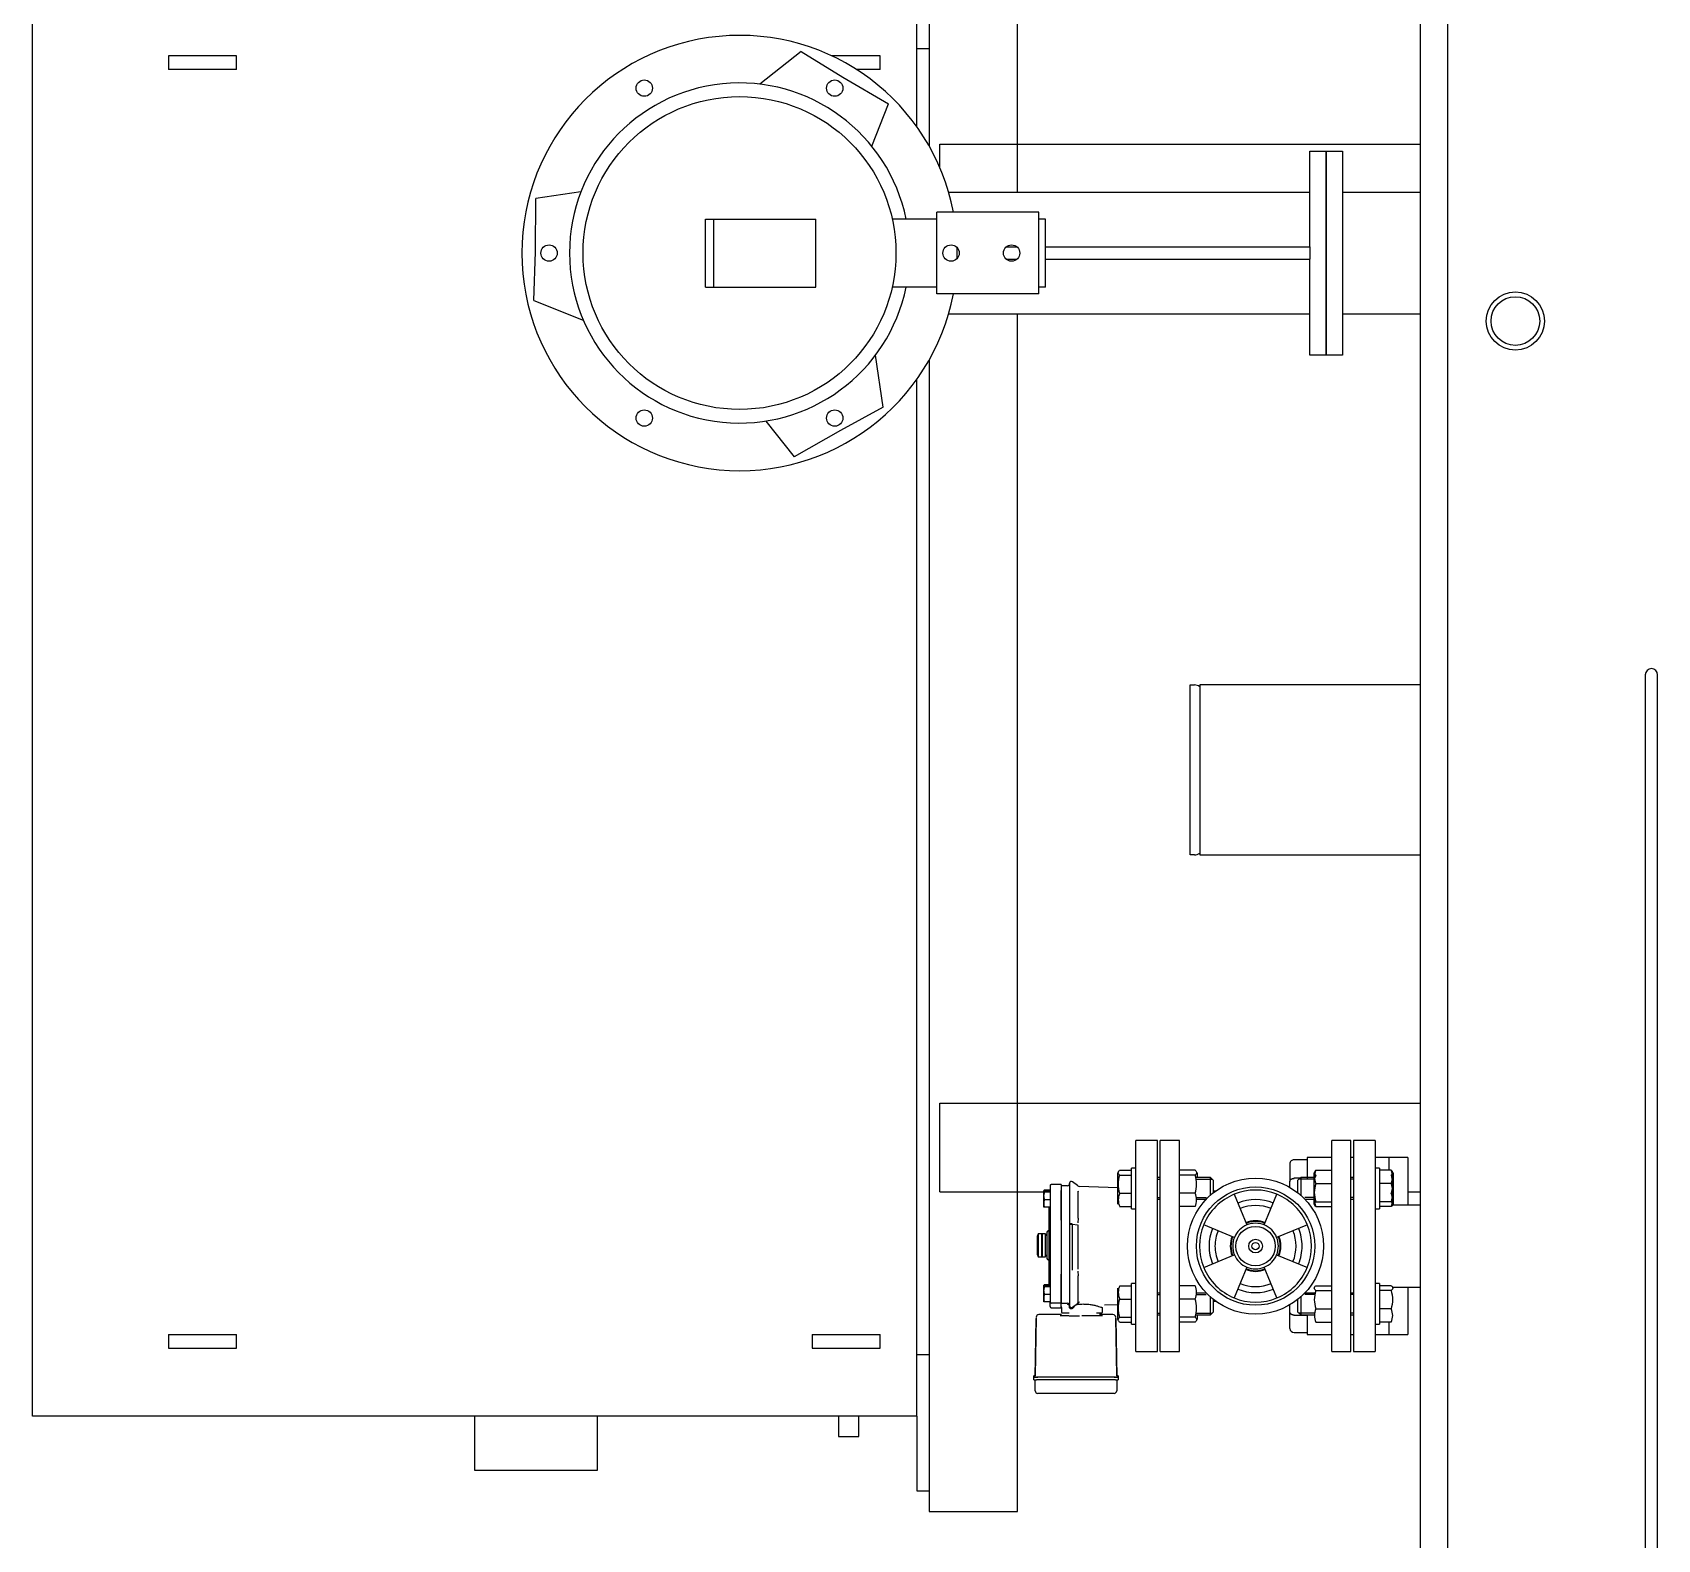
# Model space of a CAD drawing. Header units: millimetres. Extents: x 89978 to 501025, y -351975 to 835730.
# Drawn here: x 136623 to 137818, y -212122 to -211014 of the extents above; entities that cross this region are included whole.
import ezdxf

# ---------------------------------------------------------------- set-up
doc = ezdxf.new("R2010")
doc.units = ezdxf.units.MM
doc.header["$LTSCALE"] = 150
doc.layers.add('------00 Switch Gear_154kV', color=4, linetype='Continuous')

# ---------------------------------------------------------------- blocks, each defined once
blk = doc.blocks.new('X-1F-PLAN$0$top tr')
at = {"layer": '------00 Switch Gear_154kV', "linetype": 'Continuous'}
for p, q in [((324236, 113307.9), (324236, 115187.9)), ((324216, 113327.9), (324216, 115167.9)), ((324061.5, 115018.9), (324061.5, 113836.9)), ((324070.5, 113836.9), (324070.5, 115018.9)), ((324597, 114442.9), (324532, 114442.9)), ((324532, 114442.9), (324532, 113562.5)), ((324597, 113596.7), (324597, 114442.9)), ((324606, 114427.9), (324597, 114427.9)), ((324606, 114402.9), (324606, 114427.9)), ((324841, 114372.9), (324841, 114412.9)), ((324841, 114412.9), (324931, 114412.9)), ((324931, 114412.9), (324931, 114372.9)), ((324606, 114372.9), (324606, 114402.9)), ((324663.5, 114387.9), (324648.5, 114387.9)), ((324648.5, 114387.9), (324648.5, 114372.9)), ((324663.5, 114372.9), (324663.5, 114387.9)), ((324606, 114372.9), (324606, 113610.8)), ((324606, 114372.9), (325256, 114372.9)), ((325256, 114372.9), (325256, 113322.9)), ((324459, 114346.3), (324459, 114354.2)), ((324461, 114356.2), (324517, 114356.2)), ((324519, 114354.2), (324519, 114346.3)), ((324458, 114344.3), (324458, 114346.3)), ((324458, 114343.3), (324458, 114344.3)), ((324459, 114343.3), (324459, 114344.2)), ((324459.8, 114301.2), (324459, 114344.2)), ((324459, 114343.3), (324459.8, 114300.3)), ((324460, 114346.3), (324518, 114346.3)), ((324460, 114344.3), (324518, 114344.3)), ((324461, 114344.3), (324517, 114344.3)), ((324519, 114344.2), (324518.3, 114301.2)), ((324518.3, 114300.3), (324519, 114343.3)), ((324519, 114344.2), (324519, 114343.3)), ((324520, 114346.3), (324520, 114344.3)), ((324520, 114344.3), (324520, 114343.3)), ((324597, 114327.9), (324606, 114327.9)), ((324269, 114170.4), (324269, 114325.4)), ((324285, 114325.4), (324269, 114325.4)), ((324285, 114170.4), (324285, 114325.4)), ((324287, 114325.4), (324287, 114170.4)), ((324301, 114325.4), (324287, 114325.4)), ((324301, 114325.4), (324301, 114170.4)), ((324413, 114325.4), (324413, 114170.4)), ((324427, 114325.4), (324413, 114325.4)), ((324427, 114325.4), (324427, 114170.4)), ((324429, 114325.4), (324429, 114170.4)), ((324445, 114325.4), (324429, 114325.4)), ((324445, 114325.4), (324445, 114170.4)), ((324683, 114322.9), (324633, 114322.9)), ((324633, 114322.9), (324633, 114312.9)), ((324683, 114312.9), (324683, 114322.9)), ((325156, 114322.9), (325106, 114322.9)), ((325106, 114322.9), (325106, 114312.9)), ((325156, 114312.9), (325156, 114322.9)), ((324245, 114278.2), (324245, 114312.9)), ((324259, 114312.9), (324245, 114312.9)), ((324257.2, 114303.8), (324265.8, 114303.8)), ((324259, 114303.8), (324259, 114312.9)), ((324269, 114312.9), (324259, 114312.9)), ((324259, 114303.8), (324259, 114312.9)), ((324265.8, 114275.4), (324265.8, 114305.4)), ((324269, 114305.4), (324265.8, 114305.4)), ((324287, 114312.9), (324285, 114312.9)), ((324319, 114312.9), (324301, 114312.9)), ((324312.7, 114303.8), (324301, 114303.8)), ((324319, 114298.9), (324319, 114312.9)), ((324328.7, 114311.4), (324319, 114311.4)), ((324331.7, 114308.4), (324331.7, 114296.4)), ((324400, 114298.4), (324400, 114301.9)), ((324401.4, 114303.8), (324413, 114303.8)), ((324448.2, 114305.4), (324445, 114305.4)), ((324448.2, 114305.4), (324448.2, 114275.4)), ((324456.9, 114303.8), (324448.2, 114303.8)), ((324458.2, 114301.9), (324458.2, 114278.9)), ((324683, 114312.9), (324633, 114312.9)), ((325156, 114312.9), (325106, 114312.9)), ((324257.2, 114294), (324265.8, 114294)), ((324287, 114298.4), (324285, 114298.4)), ((324285, 114297.1), (324287, 114297.1)), ((324312.7, 114294), (324301, 114294)), ((324323.8, 114298.4), (324313.5, 114298.4)), ((324313.5, 114297.1), (324325.1, 114297.1)), ((324323.8, 114285.3), (324323.8, 114298.4)), ((324325.8, 114296.4), (324323.8, 114298.4)), ((324325.8, 114296.4), (324325.8, 114287)), ((324331.7, 114296.4), (324331.7, 114291.1)), ((324390.2, 114298.4), (324388.2, 114296.4)), ((324388.2, 114287), (324388.2, 114296.4)), ((324401.1, 114297.1), (324389, 114297.1)), ((324390.2, 114298.4), (324390.2, 114285.3)), ((324401.1, 114298.4), (324390.2, 114298.4)), ((324401.4, 114300.2), (324413, 114300.2)), ((324429, 114298.4), (324427, 114298.4)), ((324429, 114297.1), (324427, 114297.1)), ((324456.9, 114300.2), (324448.2, 114300.2)), ((324468, 114291.2), (324458.2, 114290.9)), ((324461.8, 114298.3), (324471.8, 114298.3)), ((324469.6, 114296.8), (324469.6, 114293.1)), ((324487.9, 114290.2), (324487.7, 114290)), ((324491.6, 114292.8), (324487.9, 114290)), ((324489, 114291.2), (324487.9, 114290.2)), ((324489, 114291.2), (324491.6, 114293.7)), ((324493.7, 114291.5), (324493.7, 114292.9)), ((324493.7, 114283.6), (324493.7, 114291.7)), ((324500, 114289.8), (324495.2, 114289.8)), ((324499.6, 114293.6), (324499.6, 114296.8)), ((324499.7, 114298.3), (324516.3, 114298.3)), ((324500, 114293.2), (324500, 114290)), ((324507.2, 114293.2), (324500, 114293.2)), ((324500, 114289.8), (324500, 114290)), ((324500, 114289.8), (324500, 114283.6)), ((324500, 114289.8), (324507.2, 114289.8)), ((324500, 114283.6), (324500, 114289.8)), ((324507.9, 114292.4), (324507.9, 114289.3)), ((324256.5, 114278.2), (324236, 114278.2)), ((324257.2, 114280.6), (324265.8, 114280.6)), ((324285, 114283.6), (324287, 114283.6)), ((324285, 114282.4), (324287, 114282.4)), ((324312.7, 114280.6), (324301, 114280.6)), ((324313, 114283.6), (324320.8, 114283.6)), ((324313, 114282.4), (324320.8, 114282.4)), ((324341.3, 114286), (324350.6, 114263.5)), ((324363.5, 114263.5), (324372.8, 114286)), ((324388.2, 114288.4), (324386.5, 114288.4)), ((324400.6, 114283.6), (324393.3, 114283.6)), ((324393.3, 114282.4), (324400.6, 114282.4)), ((324401.4, 114286.8), (324413, 114286.8)), ((324429, 114283.6), (324427, 114283.6)), ((324427, 114282.4), (324429, 114282.4)), ((324456.9, 114286.8), (324448.2, 114286.8)), ((324486.7, 114289.1), (324486.6, 114289)), ((324487.3, 114288.7), (324487.3, 114283.6)), ((324487.3, 114283.6), (324487.3, 114269.8)), ((324493.7, 114265.9), (324493.7, 114283.6)), ((324500, 114283.6), (324500, 114268.5)), ((324500, 114268.5), (324500, 114283.6)), ((324507.9, 114289), (324507.9, 114289.3)), ((324507.9, 114289), (324507.9, 114289)), ((324507.9, 114289), (324512.2, 114289)), ((324507.9, 114287.4), (324507.9, 114289)), ((324507.9, 114283.4), (324507.9, 114288.9)), ((324507.9, 114285.1), (324507.9, 114287.4)), ((324507.9, 114283.5), (324507.9, 114285.1)), ((324507.9, 114283.5), (324512.2, 114283.5)), ((324507.9, 114282.2), (324507.9, 114283.5)), ((324507.9, 114268.5), (324507.9, 114282.2)), ((324512.7, 114288.9), (324512.7, 114286.2)), ((324512.7, 114286.2), (324512.7, 114280.7)), ((324512.7, 114280.7), (324512.7, 114277.8)), ((324257.2, 114277), (324265.8, 114277)), ((324265.8, 114275.4), (324269, 114275.4)), ((324312.7, 114277), (324301, 114277)), ((324401.4, 114277), (324413, 114277)), ((324445, 114275.4), (324448.2, 114275.4)), ((324456.9, 114277), (324448.2, 114277)), ((324487.6, 114266.4), (324487.3, 114269.8)), ((324493.7, 114265.2), (324493.7, 114265.9)), ((324500, 114266.1), (324500, 114268.5)), ((324500, 114231.3), (324500, 114266.1)), ((324507.9, 114277.8), (324512.2, 114277.8)), ((324507.9, 114277.7), (324512.2, 114277.7)), ((324507.9, 114265.7), (324507.9, 114268.5)), ((324508.7, 114277.7), (324508.7, 114219.4)), ((324508.7, 114276.6), (324512.2, 114276.6)), ((324508.7, 114276.5), (324512.2, 114276.5)), ((324512.7, 114277.8), (324512.7, 114276.6)), ((324341.5, 114254.4), (324318.9, 114263.7)), ((324395.1, 114263.7), (324372.6, 114254.4)), ((324487.7, 114232.4), (324487.7, 114264.9)), ((324491.6, 114265.6), (324491.6, 114231.8)), ((324493.7, 114232.2), (324493.7, 114265.2)), ((324507.9, 114231.6), (324507.9, 114265.7)), ((324510.5, 114238.3), (324510.5, 114256.4)), ((324511.5, 114255.9), (324511.5, 114238.9)), ((324513.9, 114255.9), (324511.5, 114255.9)), ((324513.9, 114238.9), (324513.9, 114255.9)), ((324514.1, 114255.4), (324513.9, 114255.4)), ((324514.1, 114255.9), (324514.1, 114238.9)), ((324516.9, 114255.9), (324514.1, 114255.9)), ((324516.9, 114238.9), (324516.9, 114255.9)), ((324517.3, 114254.4), (324516.9, 114255.9)), ((324517.3, 114254.4), (324517.3, 114240.4)), ((324318.9, 114232.2), (324341.5, 114241.5)), ((324350.6, 114232.4), (324341.3, 114209.8)), ((324372.8, 114209.8), (324363.5, 114232.4)), ((324372.6, 114241.5), (324395.1, 114232.2)), ((324487.3, 114227.5), (324487.6, 114230.9)), ((324491.6, 114231.8), (324487.9, 114232.3)), ((324493.7, 114231.5), (324493.7, 114232.2)), ((324493.7, 114213.8), (324493.7, 114231.5)), ((324500, 114228.8), (324500, 114231.3)), ((324507.9, 114228.8), (324507.9, 114231.6)), ((324511.5, 114238.9), (324513.9, 114238.9)), ((324513.9, 114239.4), (324514.1, 114239.4)), ((324514.1, 114238.9), (324516.9, 114238.9)), ((324516.9, 114238.9), (324517.3, 114240.4)), ((324257.2, 114218.9), (324265.8, 114218.9)), ((324265.8, 114190.5), (324265.8, 114220.5)), ((324269, 114220.5), (324265.8, 114220.5)), ((324312.7, 114218.9), (324301, 114218.9)), ((324401.4, 114218.9), (324413, 114218.9)), ((324448.2, 114220.5), (324445, 114220.5)), ((324448.2, 114220.5), (324448.2, 114190.5)), ((324456.9, 114218.9), (324448.2, 114218.9)), ((324487.3, 114227.5), (324487.3, 114213.7)), ((324500, 114228.8), (324500, 114213.7)), ((324500, 114213.7), (324500, 114228.8)), ((324507.9, 114215.1), (324507.9, 114228.8)), ((324507.9, 114219.4), (324512.2, 114219.4)), ((324512.7, 114219.3), (324512.7, 114216.6)), ((324236, 114217.7), (324256.9, 114217.7)), ((324245, 114207.9), (324236, 114207.9)), ((324245, 114182.9), (324245, 114217.7)), ((324255.8, 114194), (324255.8, 114217)), ((324257.2, 114215.3), (324265.8, 114215.3)), ((324287, 114213.5), (324285, 114213.5)), ((324285, 114212.3), (324287, 114212.3)), ((324312.7, 114215.3), (324301, 114215.3)), ((324314, 114217), (324314, 114194)), ((324320.8, 114213.5), (324314, 114213.5)), ((324314, 114212.3), (324320.8, 114212.3)), ((324323.8, 114197.5), (324323.8, 114210.6)), ((324325.8, 114208.9), (324325.8, 114199.5)), ((324386.5, 114207.5), (324388.2, 114207.5)), ((324388.2, 114199.5), (324388.2, 114208.9)), ((324390.2, 114210.6), (324390.2, 114197.5)), ((324400.6, 114213.5), (324393.3, 114213.5)), ((324400.6, 114212.3), (324393.3, 114212.3)), ((324401.4, 114209.1), (324413, 114209.1)), ((324429, 114213.5), (324427, 114213.5)), ((324429, 114212.3), (324427, 114212.3)), ((324456.9, 114209.1), (324448.2, 114209.1)), ((324458.2, 114217), (324458.2, 114194)), ((324487.3, 114213.7), (324487.3, 114208.4)), ((324487.3, 114208.4), (324487.3, 114208.1)), ((324487.6, 114207.3), (324487.3, 114208.1)), ((324493.7, 114205.4), (324493.7, 114213.8)), ((324500, 114213.7), (324500, 114207.3)), ((324500, 114207.3), (324500, 114213.7)), ((324500, 114207.3), (324500, 114207)), ((324500, 114207), (324500, 114207.3)), ((324500, 114206.5), (324500, 114207)), ((324500, 114202.7), (324500, 114206.5)), ((324507.9, 114213.9), (324507.9, 114215.1)), ((324507.9, 114208.2), (324507.9, 114213.9)), ((324507.9, 114213.9), (324512.2, 114213.9)), ((324507.9, 114212.2), (324507.9, 114213.9)), ((324507.9, 114209.9), (324507.9, 114212.2)), ((324507.9, 114208.3), (324507.9, 114209.8)), ((324507.9, 114208.3), (324512.2, 114208.3)), ((324507.9, 114208.2), (324507.9, 114208.3)), ((324507.9, 114208.1), (324507.9, 114208.2)), ((324507.9, 114207.8), (324507.9, 114208.1)), ((324507.9, 114208.1), (324512.2, 114208.1)), ((324507.9, 114207.2), (324507.9, 114207.8)), ((324507.9, 114203.5), (324507.9, 114207.2)), ((324507.9, 114207), (324512.2, 114207)), ((324507.9, 114206.9), (324512.2, 114206.9)), ((324512.7, 114216.6), (324512.7, 114211.1)), ((324512.7, 114211.1), (324512.7, 114208.2)), ((324512.7, 114208.2), (324512.7, 114207)), ((324589, 114207.9), (324512.7, 114207.9)), ((324589, 114207.9), (324589, 114142.9)), ((324257.2, 114201.9), (324265.8, 114201.9)), ((324285, 114198.7), (324287, 114198.7)), ((324285, 114197.5), (324287, 114197.5)), ((324312.7, 114201.9), (324301, 114201.9)), ((324314, 114198.7), (324325.1, 114198.7)), ((324314, 114197.5), (324323.8, 114197.5)), ((324319, 114182.9), (324319, 114197.9)), ((324323.8, 114197.5), (324325.8, 114199.5)), ((324331.7, 114204.8), (324331.7, 114200.4)), ((324331.7, 114187.5), (324331.7, 114200.4)), ((324388.2, 114199.5), (324390.2, 114197.5)), ((324401.1, 114198.7), (324389, 114198.7)), ((324390.2, 114197.5), (324401.1, 114197.5)), ((324400, 114194), (324400, 114197.5)), ((324401.4, 114195.7), (324413, 114195.7)), ((324429, 114198.7), (324427, 114198.7)), ((324427, 114197.5), (324429, 114197.5)), ((324456.9, 114195.7), (324448.2, 114195.7)), ((324458.2, 114205), (324486.7, 114204)), ((324487.9, 114203.4), (324491.6, 114200.6)), ((324493.7, 114205.1), (324493.7, 114205.4)), ((324493.7, 114204.9), (324493.7, 114205.1)), ((324493.7, 114201.6), (324493.7, 114204.9)), ((324495.2, 114203.5), (324500, 114203.5)), ((324500, 114202.7), (324507.2, 114202.7)), ((324245, 114182.9), (324259, 114182.9)), ((324257.2, 114192.1), (324265.8, 114192.1)), ((324259, 114182.9), (324259, 114192.1)), ((324259, 114182.9), (324259, 114192.1)), ((324259, 114182.9), (324269, 114182.9)), ((324265.8, 114190.5), (324269, 114190.5)), ((324285, 114182.9), (324287, 114182.9)), ((324312.7, 114192.1), (324301, 114192.1)), ((324301, 114182.9), (324319, 114182.9)), ((324319, 114184.4), (324328.7, 114184.4)), ((324401.4, 114192.1), (324413, 114192.1)), ((324445, 114190.5), (324448.2, 114190.5)), ((324456.9, 114192.1), (324448.2, 114192.1)), ((324269, 114170.4), (324285, 114170.4)), ((324287, 114170.4), (324301, 114170.4)), ((324413, 114170.4), (324427, 114170.4)), ((324429, 114170.4), (324445, 114170.4)), ((324589, 114142.9), (324236, 114142.9)), ((324398, 113960.4), (324236, 113960.4)), ((324398, 113835.4), (324398, 113960.4)), ((324401.8, 113960.4), (324405, 113960.4)), ((324405, 113960.4), (324405, 113835.4)), ((324061.5, 113836.9), (324061.5, 113827.9)), ((324070.5, 113827.9), (324070.5, 113836.9)), ((324236, 113835.4), (324398, 113835.4)), ((324405, 113835.4), (324401.8, 113835.4)), ((324662.2, 113648.4), (324696.2, 113667.7)), ((324717, 113641.4), (324696.2, 113667.7)), ((324630.6, 113631.3), (324662.2, 113648.4)), ((324630.6, 113631.3), (324636.3, 113592.9)), ((324293, 113592.9), (324305, 113592.9)), ((324293, 113574.9), (324293, 113592.9)), ((324305, 113592.9), (324305, 113574.9)), ((324305, 113574.9), (324305, 113592.9)), ((324305, 113592.9), (324317, 113592.9)), ((324317, 113592.9), (324317, 113574.9)), ((324293, 113460.9), (324293, 113574.9)), ((324305, 113460.9), (324305, 113574.9)), ((324305, 113574.9), (324305, 113460.9)), ((324317, 113574.9), (324317, 113522.4)), ((324293, 113562.5), (324236, 113562.5)), ((324582.7, 113562.5), (324317, 113562.5)), ((324887.4, 113552.8), (324851.3, 113567.2)), ((324887.4, 113552.8), (324886.3, 113516.9)), ((324511.3, 113542.9), (324511.3, 113492.9)), ((324511.3, 113542.9), (324516.3, 113542.9)), ((324516.3, 113547.9), (324516.3, 113487.9)), ((324516.3, 113547.9), (324591.3, 113547.9)), ((324591.3, 113547.9), (324591.3, 113487.9)), ((324591.3, 113542.9), (324624.1, 113542.9)), ((324755.3, 113542.9), (324680.3, 113542.9)), ((324680.3, 113542.9), (324680.3, 113492.9)), ((324761.3, 113542.9), (324755.3, 113542.9)), ((324755.3, 113542.9), (324755.3, 113492.9)), ((324761.3, 113542.9), (324761.3, 113492.9)), ((324511.3, 113522.4), (324317, 113522.4)), ((324317, 113513.4), (324317, 113522.4)), ((324317, 113513.4), (324317, 113460.9)), ((324511.3, 113513.4), (324317, 113513.4)), ((324540.3, 113522.4), (324532.4, 113522.4)), ((324540.3, 113513.4), (324532.4, 113513.4)), ((324886.3, 113516.9), (324886.1, 113477.9)), ((324511.3, 113492.9), (324516.3, 113492.9)), ((324591.3, 113492.9), (324624.1, 113492.9)), ((324755.3, 113492.9), (324680.3, 113492.9)), ((324761.3, 113492.9), (324755.3, 113492.9)), ((324516.3, 113487.9), (324591.3, 113487.9)), ((324853, 113473), (324886.1, 113477.9)), ((324236, 113473.3), (324293, 113473.3)), ((324317, 113473.3), (324582.7, 113473.3)), ((324532, 113473.3), (324532, 113252.9)), ((324293, 113442.9), (324293, 113460.9)), ((324305, 113460.9), (324305, 113442.9)), ((324305, 113442.9), (324305, 113460.9)), ((324317, 113460.9), (324317, 113442.9)), ((324589, 113455.5), (324589, 113437.9)), ((324305, 113442.9), (324293, 113442.9)), ((324317, 113442.9), (324305, 113442.9)), ((324589, 113437.9), (324236, 113437.9)), ((324597, 113252.9), (324597, 113439.2)), ((324639.1, 113439.4), (324626.8, 113408.3)), ((324606, 113425.1), (324606, 113322.9)), ((324660.4, 113388.6), (324626.8, 113408.3)), ((324633, 113382.9), (324650.5, 113382.9)), ((324633, 113382.9), (324633, 113372.9)), ((324691, 113369.7), (324660.4, 113388.6)), ((324691, 113369.7), (324721.5, 113393.8)), ((325106, 113382.9), (325156, 113382.9)), ((325106, 113382.9), (325106, 113372.9)), ((325156, 113372.9), (325156, 113382.9)), ((324633, 113372.9), (324668.7, 113372.9)), ((325106, 113372.9), (325156, 113372.9)), ((324597, 113367.9), (324606, 113367.9))]:
    blk.add_line(p, q, dxfattribs=at)
for centre, radius in [((324357, 114247.9), 50), ((324357, 114247.9), 43.5), ((324357, 114247.9), 14.5), ((324357, 114247.9), 5), ((324357, 114247.9), 2.64), ((324666.3, 113639.2), 6), ((324806.3, 113639.2), 6), ((324736.3, 113517.9), 115), ((324166, 113567.9), 21.4), ((324166, 113567.9), 17.9), ((324536.3, 113517.9), 6), ((324580.8, 113517.9), 6), ((324876.3, 113517.9), 6), ((324666.3, 113396.7), 6), ((324806.3, 113396.7), 6)]:
    blk.add_circle(centre, radius, dxfattribs=at)
for centre, radius, start, end in [((324268, 114298.9), 11.8, 155.5548, 204.4452), ((324301.9, 114298.9), 11.8, 335.5548, 24.4452), ((324328.7, 114308.4), 3.05, 0, 90), ((324277.7, 114287.3), 21.6, 161.9485, 198.0515), ((324292.2, 114287.3), 21.6, 341.9485, 18.0515), ((324338.1, 114293), 6.35, 180, 196.3631), ((324421.9, 114293.5), 21.6, 161.9485, 198.0515), ((324436.4, 114293.5), 21.6, 341.9485, 18.0515), ((324473.6, 114207.4), 91.6, 90.1519, 92.6244), ((324483.6, 113660.4), 638.6, 89.9032, 90.9166), ((324485.4, 113516.9), 782.2, 89.3616, 89.9291), ((324485.4, 114291.5), 2.74, 297.6604, 326.8498), ((324488.8, 114288.7), 1.52, 127, 180), ((324495.5, 114292.6), 1.86, 181.2806, 259.5011), ((324495.2, 114291.4), 1.52, 180, 270), ((324494.2, 114168.1), 130.9, 87.1796, 90.0203), ((324507.2, 114292.4), 0.787, 0, 90), ((324507.2, 114289), 0.787, 0, 90), ((324357, 114247.9), 41.2, 112.5, 157.5), ((324357, 114247.9), 41.2, 67.5, 112.5), ((324357, 114247.9), 34.2, 67.5, 112.5), ((324357, 114247.9), 41.2, 22.5, 67.5), ((324412.2, 114281.9), 11.8, 155.5548, 204.4452), ((324446.1, 114281.9), 11.8, 335.5548, 24.4452), ((324504.2, 114286.1), 8.54, 0.8, 19.6611), ((324504.2, 114286.3), 8.54, 340.3389, 359.2), ((324503.9, 114280.5), 8.87, 0.776, 19.2852), ((324503.9, 114280.8), 8.87, 340.7148, 359.224), ((324503.9, 114279.6), 8.87, 340.7148, 349.2496), ((324357, 114247.9), 29.8, 67.5, 112.5), ((324357, 114247.9), 18.6, 67.5, 112.5), ((324357, 114247.9), 18.1, 67.5, 112.5), ((324357, 114247.9), 41.2, 157.5, 202.5), ((324357, 114247.9), 34.2, 157.5, 180), ((324357, 114247.9), 29.8, 157.5, 202.5), ((324357, 114247.9), 18.6, 157.5, 202.5), ((324357, 114247.9), 18.1, 157.5, 202.5), ((324357, 114247.9), 16.8, 157.5, 202.5), ((324357, 114247.9), 16.8, 112.5, 157.5), ((324357, 114247.9), 16.8, 67.5, 112.5), ((324357, 114247.9), 16.8, 22.5, 67.5), ((324357, 114247.9), 16.8, 337.5, 22.5), ((324357, 114247.9), 18.1, 0, 22.5), ((324357, 114247.9), 18.6, 0, 22.5), ((324357, 114247.9), 29.8, 0, 22.5), ((324357, 114247.9), 34.2, 0, 22.5), ((324357, 114247.9), 41.2, 337.5, 22.5), ((324508.7, 114256.4), 1.78, 0, 90), ((324510.5, 114254.4), 1, 0, 90), ((324357, 114247.9), 34.2, 180, 202.5), ((324357, 114247.9), 18.1, 337.5, 0), ((324357, 114247.9), 18.6, 337.5, 0), ((324357, 114247.9), 29.8, 337.5, 0), ((324357, 114247.9), 34.2, 337.5, 0), ((324357, 114247.9), 41.2, 202.5, 247.5), ((324357, 114247.9), 16.8, 202.5, 247.5), ((324357, 114247.9), 18.6, 247.5, 292.5), ((324357, 114247.9), 18.1, 247.5, 292.5), ((324357, 114247.9), 16.8, 247.5, 292.5), ((324357, 114247.9), 16.8, 292.5, 337.5), ((324357, 114247.9), 41.2, 292.5, 337.5), ((324492.4, 114198.5), 32.9, 87.7324, 91.2705), ((324508.7, 114238.3), 1.78, 270, 0), ((324510.5, 114240.4), 1, 270, 0), ((324268, 114214), 11.8, 155.5548, 204.4452), ((324301.9, 114214), 11.8, 357.6216, 24.4452), ((324357, 114247.9), 29.8, 247.5, 292.5), ((324412.2, 114214), 11.8, 155.5548, 204.4452), ((324446.1, 114214), 11.8, 335.5548, 24.4452), ((324504.2, 114216.5), 8.54, 0.8, 19.6611), ((324277.7, 114208.6), 21.6, 161.9485, 198.0515), ((324277.7, 114202.4), 21.6, 161.9485, 198.0515), ((324292.2, 114208.6), 21.6, 341.9485, 18.0515), ((324357, 114247.9), 41.2, 247.5, 292.5), ((324357, 114247.9), 34.2, 247.5, 292.5), ((324421.9, 114202.4), 21.6, 161.9485, 198.0515), ((324436.4, 114202.4), 21.6, 341.9485, 18.0515), ((324504.2, 114216.7), 8.54, 340.3389, 359.2), ((324503.9, 114210.9), 8.87, 0.776, 19.2852), ((324503.9, 114211.2), 8.87, 340.7148, 359.224), ((324503.9, 114210), 8.87, 340.7148, 348.6574), ((324268, 114197), 11.8, 155.5548, 204.4452), ((324301.9, 114197), 11.8, 335.5548, 24.4452), ((324292.2, 114202.4), 21.6, 341.9485, 346.7685), ((324338.1, 114202.9), 6.35, 163.6369, 180), ((324486.6, 114202.5), 1.52, 42.509, 88), ((324488.8, 114204.6), 1.52, 222.509, 233), ((324492.4, 114201.6), 1.27, 233, 0), ((324495.2, 114202), 1.52, 90, 180), ((324507.2, 114203.5), 0.787, 270, 0), ((324328.7, 114187.5), 3.05, 270, 0), ((324401.8, 113954.4), 6, 90, 128.7589), ((324401.8, 113841.4), 6, 231.2411, 270), ((324066, 113827.9), 4.5, 180, 0), ((324736.3, 113517.9), 160, 0, 169.1931), ((324736.3, 113517.9), 125, 0, 168.463), ((324736.3, 113517.9), 160, 178.5584, 181.4416), ((324736.3, 113517.9), 160, 190.8069, 0), ((324736.3, 113517.9), 125, 191.537, 0)]:
    blk.add_arc(centre, radius, start, end, dxfattribs=at)
for centre, major_axis, ratio, start_param, end_param in [((324461, 114354.2), (2, 0), 0.999848, 1.570796, 3.141593), ((324517, 114354.2), (2, 0), 0.999848, 0, 1.570796), ((324460, 114346.3), (-2, 0), 0.017452, 4.712389, 6.283187), ((324460, 114344.3), (2, 0), 0.017452, 1.570796, 3.141591), ((324460, 114343.3), (-2, 0), 0.017452, 0.000002, 1.047678), ((324461, 114344.2), (-2, 0), 0.017452, 4.712694, 6.283185), ((324517, 114344.2), (-2, 0), 0.017452, 3.141594, 4.712084), ((324518, 114346.3), (-2, 0), 0.017452, 3.141593, 4.712389), ((324518, 114344.3), (2, 0), 0.017452, 0, 1.570796), ((324518, 114343.3), (-2, 0), 0.017452, 2.093914, 3.141593), ((324560.9, 114247.9), (-1818.4, 44.4), 0.024968, -1.442161, -1.436807), ((324461.8, 114300.3), (-2, 0), 0.999848, 0.017453, 1.570796), ((324484.6, 114296.8), (-15, 0), 0.017452, 5.513728, 6.283185), ((324492.4, 114291.7), (1.27, 0), 0.999848, 0.000002, 2.216568), ((324484.6, 114296.8), (-15, 0), 0.017452, 3.141593, 4.038579), ((324516.3, 114300.3), (-2, 0), 0.999848, 1.570796, 3.124139), ((324560.9, 114247.9), (-1818.4, -45.5), 0.024384, 1.439763, 1.442161)]:
    blk.add_ellipse(centre, major_axis=major_axis, ratio=ratio, start_param=start_param, end_param=end_param, dxfattribs=at)
for points, knots in [([(324401.4, 114300.2), (324401.1, 114300.5), (324400.8, 114300.8), (324400.4, 114301.4), (324400.3, 114301.7), (324400.3, 114302.1), (324400.4, 114302.3), (324400.5, 114302.6), (324400.5, 114302.7), (324400.8, 114303.2), (324401.1, 114303.5), (324401.4, 114303.8)], [0, 0, 0, 0, 0.25, 0.25, 0.5, 0.5, 0.625, 0.625, 0.75, 0.75, 1, 1, 1, 1]), ([(324456.9, 114303.8), (324457.2, 114303.5), (324457.5, 114303.2), (324457.9, 114302.6), (324458, 114302.3), (324458, 114301.8), (324457.9, 114301.7), (324457.8, 114301.4), (324457.8, 114301.2), (324457.5, 114300.8), (324457.2, 114300.5), (324456.9, 114300.2)], [0, 0, 0, 0, 0.25, 0.25, 0.5, 0.5, 0.625, 0.625, 0.75, 0.75, 1, 1, 1, 1]), ([(324328.7, 114298.7), (324328.9, 114298.7), (324329.1, 114298.6), (324329.5, 114298.6), (324329.7, 114298.5), (324330.1, 114298.4), (324330.2, 114298.3), (324330.6, 114298.2), (324330.7, 114298.1), (324331, 114297.9), (324331.1, 114297.8), (324331.3, 114297.5), (324331.4, 114297.4), (324331.6, 114297.1), (324331.6, 114297), (324331.7, 114296.7), (324331.7, 114296.6), (324331.7, 114296.4)], [0, 0, 0, 0, 0.125, 0.125, 0.25, 0.25, 0.375, 0.375, 0.5, 0.5, 0.625, 0.625, 0.75, 0.75, 0.875, 0.875, 1, 1, 1, 1]), ([(324469.6, 114293.2), (324469.6, 114293.2), (324469.6, 114293.2), (324469.6, 114293.2), (324469.8, 114293.2), (324470.3, 114293), (324470.7, 114292.9), (324471.8, 114292.5), (324472.4, 114292.4), (324473.9, 114291.9), (324474.7, 114291.7), (324476.6, 114291.3), (324477.6, 114291.2), (324479.7, 114290.9), (324480.9, 114290.8), (324483.2, 114290.7), (324484.3, 114290.7), (324486.7, 114290.9), (324487.8, 114291), (324489, 114291.2)], [0.4995592, 0.4995592, 0.4995592, 0.4995592, 0.5, 0.5, 0.5625, 0.5625, 0.625, 0.625, 0.6875, 0.6875, 0.75, 0.75, 0.8125, 0.8125, 0.875, 0.875, 0.9375, 0.9375, 1, 1, 1, 1]), ([(324491.6, 114293.7), (324491.7, 114293.7), (324491.8, 114293.8), (324492, 114293.9), (324492.1, 114294), (324492.4, 114294.1), (324492.7, 114294.1), (324493, 114294), (324493.1, 114293.9), (324493.3, 114293.8), (324493.4, 114293.7), (324493.5, 114293.6), (324493.6, 114293.4), (324493.7, 114293.2), (324493.7, 114293.1), (324493.7, 114292.9)], [0, 0, 0, 0, 0.125, 0.125, 0.25, 0.25, 0.5, 0.5, 0.625, 0.625, 0.75, 0.75, 0.875, 0.875, 1, 1, 1, 1]), ([(324500, 114292.4), (324500, 114292.4), (324500, 114292.5), (324499.9, 114292.6), (324499.8, 114292.8), (324499.7, 114293.2), (324499.7, 114293.4), (324499.7, 114293.6)], [0.7851949, 0.7851949, 0.7851949, 0.7851949, 0.8010529, 0.8480212, 0.8904539, 0.947782, 1, 1, 1, 1]), ([(324257.2, 114277), (324256.9, 114277.3), (324256.6, 114277.6), (324256.2, 114278.2), (324256.1, 114278.5), (324256.1, 114278.9), (324256.2, 114279.1), (324256.3, 114279.4), (324256.3, 114279.5), (324256.6, 114280), (324256.9, 114280.3), (324257.2, 114280.6)], [0, 0, 0, 0, 0.25, 0.25, 0.5, 0.5, 0.625, 0.625, 0.75, 0.75, 1, 1, 1, 1]), ([(324312.7, 114280.6), (324313, 114280.3), (324313.3, 114280), (324313.7, 114279.4), (324313.8, 114279.1), (324313.8, 114278.6), (324313.7, 114278.5), (324313.6, 114278.2), (324313.6, 114278), (324313.3, 114277.6), (324313, 114277.3), (324312.7, 114277)], [0, 0, 0, 0, 0.25, 0.25, 0.5, 0.5, 0.625, 0.625, 0.75, 0.75, 1, 1, 1, 1]), ([(324493.7, 114232.2), (324493.7, 114232.1), (324493.5, 114231.9), (324492.7, 114231.7), (324492, 114231.8), (324491.6, 114231.8)], [0, 0, 0, 0, 0.285714, 0.571429, 1, 1, 1, 1]), ([(324257.2, 114215.3), (324256.9, 114215.6), (324256.6, 114215.9), (324256.2, 114216.5), (324256.1, 114216.8), (324256.1, 114217.3), (324256.2, 114217.4), (324256.3, 114217.7), (324256.3, 114217.9), (324256.6, 114218.3), (324256.9, 114218.6), (324257.2, 114218.9)], [0, 0, 0, 0, 0.25, 0.25, 0.5, 0.5, 0.625, 0.625, 0.75, 0.75, 1, 1, 1, 1]), ([(324312.7, 114218.9), (324313, 114218.6), (324313.3, 114218.3), (324313.7, 114217.7), (324313.8, 114217.4), (324313.8, 114217), (324313.7, 114216.8), (324313.6, 114216.5), (324313.6, 114216.4), (324313.3, 114215.9), (324313, 114215.6), (324312.7, 114215.3)], [0, 0, 0, 0, 0.25, 0.25, 0.5, 0.5, 0.625, 0.625, 0.75, 0.75, 1, 1, 1, 1]), ([(324257.2, 114195.7), (324256.9, 114195.4), (324256.6, 114195.1), (324256.2, 114194.5), (324256.1, 114194.2), (324256.1, 114193.8), (324256.2, 114193.6), (324256.3, 114193.3), (324256.3, 114193.2), (324256.6, 114192.7), (324256.9, 114192.4), (324257.2, 114192.1)], [0, 0, 0, 0, 0.25, 0.25, 0.5, 0.5, 0.625, 0.625, 0.75, 0.75, 1, 1, 1, 1]), ([(324312.7, 114192.1), (324313, 114192.4), (324313.3, 114192.7), (324313.7, 114193.3), (324313.8, 114193.6), (324313.8, 114194.1), (324313.7, 114194.2), (324313.6, 114194.5), (324313.6, 114194.7), (324313.3, 114195.1), (324313, 114195.4), (324312.7, 114195.7)], [0, 0, 0, 0, 0.25, 0.25, 0.5, 0.5, 0.625, 0.625, 0.75, 0.75, 1, 1, 1, 1]), ([(324331.7, 114200.4), (324331.7, 114200.2), (324331.7, 114200.1), (324331.6, 114199.8), (324331.6, 114199.7), (324331.4, 114199.4), (324331.3, 114199.3), (324331.1, 114199), (324331, 114198.9), (324330.7, 114198.7), (324330.6, 114198.6), (324330.2, 114198.5), (324330.1, 114198.4), (324329.5, 114198.2), (324329.1, 114198.2), (324328.7, 114198.1)], [0, 0, 0, 0, 0.125, 0.125, 0.25, 0.25, 0.375, 0.375, 0.5, 0.5, 0.625, 0.625, 0.75, 0.75, 1, 1, 1, 1]), ([(324401.4, 114192.1), (324401.1, 114192.4), (324400.8, 114192.7), (324400.4, 114193.3), (324400.3, 114193.6), (324400.3, 114194.1), (324400.4, 114194.2), (324400.5, 114194.5), (324400.5, 114194.7), (324400.8, 114195.1), (324401.1, 114195.4), (324401.4, 114195.7)], [0, 0, 0, 0, 0.25, 0.25, 0.5, 0.5, 0.625, 0.625, 0.75, 0.75, 1, 1, 1, 1]), ([(324456.9, 114195.7), (324457.2, 114195.4), (324457.5, 114195.1), (324457.9, 114194.5), (324458, 114194.2), (324458, 114193.8), (324457.9, 114193.6), (324457.8, 114193.3), (324457.8, 114193.2), (324457.5, 114192.7), (324457.2, 114192.4), (324456.9, 114192.1)], [0, 0, 0, 0, 0.25, 0.25, 0.5, 0.5, 0.625, 0.625, 0.75, 0.75, 1, 1, 1, 1])]:
    blk.add_open_spline(points, degree=3, knots=knots, dxfattribs=at)
blk.add_open_spline([(324471.1, 114292.5), (324470.3, 114292.8), (324469.8, 114293.1), (324469.7, 114293.1)], degree=3, dxfattribs=at)
for points in [[(324512.2, 114289), (324512.7, 114288.9), (324512.7, 114288.9)], [(324512.7, 114277.8), (324512.7, 114277.8), (324512.2, 114277.8)], [(324512.2, 114277.7), (324512.7, 114277.8), (324512.7, 114277.8)], [(324512.7, 114276.6), (324512.7, 114276.6), (324512.2, 114276.6)], [(324512.2, 114276.5), (324512.7, 114276.5), (324512.7, 114276.6)], [(324512.2, 114219.4), (324512.7, 114219.4), (324512.7, 114219.3)], [(324512.7, 114208.2), (324512.7, 114208.2), (324512.2, 114208.3)], [(324512.2, 114208.1), (324512.7, 114208.2), (324512.7, 114208.2)], [(324512.7, 114207), (324512.7, 114207), (324512.2, 114207)], [(324512.2, 114206.9), (324512.7, 114207), (324512.7, 114207)]]:
    blk.add_rational_spline(points, [1, 1.0379548493, 1], degree=2, dxfattribs=at)

msp = doc.modelspace()

# ---------------------------------------------------------------- block references
at = {"layer": '------00 Switch Gear_154kV', "color": 4, "rotation": 180}
msp.add_blockref('X-1F-PLAN$0$top tr', (461879.1, -97658.1), dxfattribs=at)
msp.add_blockref('X-1F-PLAN$0$top tr', (461879.1, -97658.1), dxfattribs=at)

doc.saveas('drawing.dxf')
